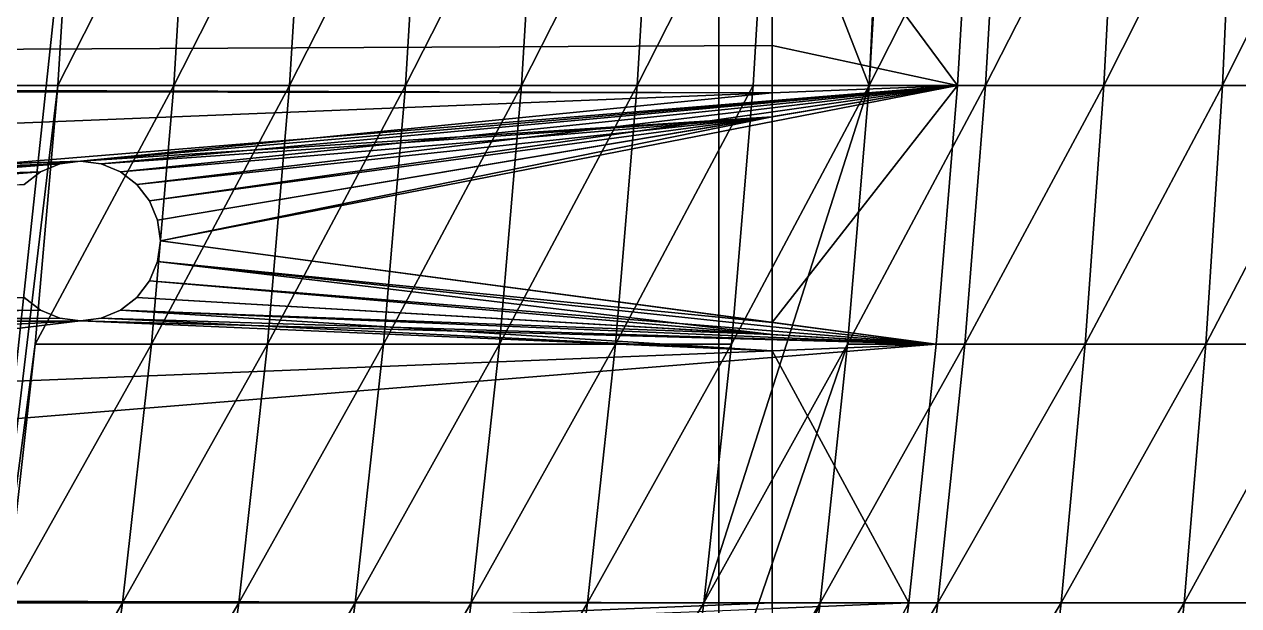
# Model space of a CAD drawing. Header units: metres. Extents: x 0 to 40.2, y -11.7 to 11.7.
# Drawn here: x 32.19 to 36.753, y -4.871 to -2.686 of the extents above; entities that cross this region are included whole.
import ezdxf

# ---------------------------------------------------------------- set-up
doc = ezdxf.new("R2010")
doc.units = ezdxf.units.M

msp = doc.modelspace()

# ---------------------------------------------------------------- linework, layer by layer
at = {"layer": 'bajo_balcon'}
for points in [[(35.754167, -1.944167, 3.3), (23.963125, -2.91625, 3.3), (24.0725, -1.944167, 3.3)], [(35.754167, -1.944167, 3.3), (35.696875, -2.91625, 3.3), (23.963125, -2.91625, 3.3)], [(35.696875, -2.91625, 3.3), (23.81, -3.888333, 3.3), (23.963125, -2.91625, 3.3)], [(35.696875, -2.91625, 3.3), (32.401458, -3.2, 3.3), (23.81, -3.888333, 3.3)], [(35.696875, -2.91625, 3.3), (32.479103, -3.210222, 3.3), (32.401458, -3.2, 3.3)], [(32.479103, -3.210222, 3.3), (35.696875, -2.91625, 3.3), (32.551458, -3.240192, 3.3)], [(32.551458, -3.240192, 3.3), (35.696875, -2.91625, 3.3), (32.61359, -3.287868, 3.3)], [(32.661265, -3.35, 3.3), (32.61359, -3.287868, 3.3), (35.696875, -2.91625, 3.3)], [(32.661265, -3.35, 3.3), (35.696875, -2.91625, 3.3), (32.691235, -3.422354, 3.3)], [(35.696875, -2.91625, 3.3), (32.701458, -3.5, 3.3), (32.691235, -3.422354, 3.3)], [(35.696875, -2.91625, 3.3), (35.616667, -3.888333, 3.3), (32.701458, -3.5, 3.3)], [(32.401458, -3.2, 3.3), (32.323812, -3.210222, 3.3), (23.81, -3.888333, 3.3)], [(32.323812, -3.210222, 3.3), (32.251458, -3.240192, 3.3), (23.81, -3.888333, 3.3)], [(32.251458, -3.240192, 3.3), (32.189326, -3.287868, 3.3), (23.81, -3.888333, 3.3)], [(32.691235, -3.577646, 3.3), (32.701458, -3.5, 3.3), (35.616667, -3.888333, 3.3)], [(32.691235, -3.577646, 3.3), (35.616667, -3.888333, 3.3), (32.661265, -3.65, 3.3)], [(32.61359, -3.712132, 3.3), (32.661265, -3.65, 3.3), (35.616667, -3.888333, 3.3)], [(32.189326, -3.712132, 3.3), (32.251458, -3.759808, 3.3), (23.81, -3.888333, 3.3)], [(32.61359, -3.712132, 3.3), (35.616667, -3.888333, 3.3), (32.551458, -3.759808, 3.3)], [(32.251458, -3.759808, 3.3), (32.323812, -3.789778, 3.3), (23.81, -3.888333, 3.3)], [(32.551458, -3.759808, 3.3), (35.616667, -3.888333, 3.3), (32.479103, -3.789778, 3.3)], [(32.401458, -3.8, 3.3), (23.613125, -4.860417, 3.3), (23.81, -3.888333, 3.3)], [(35.616667, -3.888333, 3.3), (23.613125, -4.860417, 3.3), (32.401458, -3.8, 3.3)], [(32.323812, -3.789778, 3.3), (32.401458, -3.8, 3.3), (23.81, -3.888333, 3.3)], [(32.479103, -3.789778, 3.3), (35.616667, -3.888333, 3.3), (32.401458, -3.8, 3.3)], [(35.616667, -3.888333, 3.3), (35.513542, -4.860417, 3.3), (23.613125, -4.860417, 3.3)], [(35.3875, -5.8325, 3.3), (32.113467, -5.7, 3.3), (23.613125, -4.860417, 3.3)], [(35.513542, -4.860417, 3.3), (35.3875, -5.8325, 3.3), (23.613125, -4.860417, 3.3)]]:
    msp.add_3dface(points, dxfattribs=at)
at = {"layer": 'butacas_alta_posterior'}
for points in [[(35.456376, -0.972083, 6.641579), (34.986765, -1.944167, 6.641579), (35.364225, -2.91625, 6.641579)], [(35.421819, -1.944167, 6.641579), (35.456376, -0.972083, 6.641579), (35.364225, -2.91625, 6.641579)], [(32.376443, -1.944167, 5.54), (31.9, -2.606295, 5.54), (31.9, -6.390454, 5.54)], [(32.316075, -2.91625, 5.54), (32.376443, -1.944167, 5.54), (31.9, -6.390454, 5.54)], [(32.751525, -2.91625, 5.697368), (32.811496, -1.944167, 5.697368), (32.316075, -2.91625, 5.697368)], [(32.811496, -1.944167, 5.697368), (32.376443, -1.944167, 5.697368), (32.316075, -2.91625, 5.697368)], [(33.186975, -2.91625, 5.854737), (33.24655, -1.944167, 5.854737), (32.751525, -2.91625, 5.854737)], [(33.24655, -1.944167, 5.854737), (32.811496, -1.944167, 5.854737), (32.751525, -2.91625, 5.854737)], [(33.622425, -2.91625, 6.012105), (33.681604, -1.944167, 6.012105), (33.186975, -2.91625, 6.012105)], [(33.681604, -1.944167, 6.012105), (33.24655, -1.944167, 6.012105), (33.186975, -2.91625, 6.012105)], [(34.057875, -2.91625, 6.169474), (34.116658, -1.944167, 6.169474), (33.622425, -2.91625, 6.169474)], [(34.116658, -1.944167, 6.169474), (33.681604, -1.944167, 6.169474), (33.622425, -2.91625, 6.169474)], [(34.493325, -2.91625, 6.326842), (34.551712, -1.944167, 6.326842), (34.057875, -2.91625, 6.326842)], [(34.551712, -1.944167, 6.326842), (34.116658, -1.944167, 6.326842), (34.057875, -2.91625, 6.326842)], [(34.928775, -2.91625, 6.484211), (34.986765, -1.944167, 6.484211), (34.493325, -2.91625, 6.484211)], [(34.986765, -1.944167, 6.484211), (34.551712, -1.944167, 6.484211), (34.493325, -2.91625, 6.484211)], [(35.364225, -2.91625, 6.641579), (34.986765, -1.944167, 6.641579), (34.928775, -2.91625, 6.641579)], [(35.801885, -2.91625, 6.798947), (35.857855, -1.944167, 6.798947), (35.364225, -2.91625, 6.798947)], [(35.857855, -1.944167, 6.798947), (35.421819, -1.944167, 6.798947), (35.364225, -2.91625, 6.798947)], [(36.246696, -2.91625, 6.956316), (36.29707, -1.944167, 6.956316), (35.801885, -2.91625, 6.956316)], [(36.29707, -1.944167, 6.956316), (35.857855, -1.944167, 6.956316), (35.801885, -2.91625, 6.956316)], [(36.736284, -1.944167, 7.113684), (36.29707, -1.944167, 7.113684), (36.246696, -2.91625, 7.113684)], [(36.691508, -2.91625, 7.113684), (36.736284, -1.944167, 7.113684), (36.246696, -2.91625, 7.113684)], [(37.136319, -2.91625, 7.271053), (37.175499, -1.944167, 7.271053), (36.691508, -2.91625, 7.271053)], [(37.175499, -1.944167, 7.271053), (36.736284, -1.944167, 7.271053), (36.691508, -2.91625, 7.271053)], [(32.23156, -3.888333, 5.54), (32.316075, -2.91625, 5.54), (31.9, -6.390454, 5.54)], [(32.667565, -3.888333, 5.697368), (32.751525, -2.91625, 5.697368), (32.23156, -3.888333, 5.697368)], [(32.751525, -2.91625, 5.697368), (32.316075, -2.91625, 5.697368), (32.23156, -3.888333, 5.697368)], [(33.10357, -3.888333, 5.854737), (33.186975, -2.91625, 5.854737), (32.667565, -3.888333, 5.854737)], [(33.186975, -2.91625, 5.854737), (32.751525, -2.91625, 5.854737), (32.667565, -3.888333, 5.854737)], [(33.622425, -2.91625, 6.012105), (33.186975, -2.91625, 6.012105), (33.10357, -3.888333, 6.012105)], [(33.539574, -3.888333, 6.012105), (33.622425, -2.91625, 6.012105), (33.10357, -3.888333, 6.012105)], [(33.975579, -3.888333, 6.169474), (34.057875, -2.91625, 6.169474), (33.539574, -3.888333, 6.169474)], [(34.057875, -2.91625, 6.169474), (33.622425, -2.91625, 6.169474), (33.539574, -3.888333, 6.169474)], [(34.411584, -3.888333, 6.326842), (34.493325, -2.91625, 6.326842), (33.975579, -3.888333, 6.326842)], [(34.493325, -2.91625, 6.326842), (34.057875, -2.91625, 6.326842), (33.975579, -3.888333, 6.326842)], [(34.847588, -3.888333, 6.484211), (34.928775, -2.91625, 6.484211), (34.411584, -3.888333, 6.484211)], [(34.928775, -2.91625, 6.484211), (34.493325, -2.91625, 6.484211), (34.411584, -3.888333, 6.484211)], [(35.364225, -2.91625, 6.641579), (34.847588, -3.888333, 6.641579), (34.743205, -4.860417, 6.641579)], [(35.283593, -3.888333, 6.641579), (35.364225, -2.91625, 6.641579), (34.743205, -4.860417, 6.641579)], [(35.364225, -2.91625, 6.641579), (34.928775, -2.91625, 6.641579), (34.847588, -3.888333, 6.641579)], [(35.723527, -3.888333, 6.798947), (35.801885, -2.91625, 6.798947), (35.283593, -3.888333, 6.798947)], [(35.801885, -2.91625, 6.798947), (35.364225, -2.91625, 6.798947), (35.283593, -3.888333, 6.798947)], [(36.176174, -3.888333, 6.956316), (36.246696, -2.91625, 6.956316), (35.723527, -3.888333, 6.956316)], [(36.246696, -2.91625, 6.956316), (35.801885, -2.91625, 6.956316), (35.723527, -3.888333, 6.956316)], [(36.691508, -2.91625, 7.113684), (36.246696, -2.91625, 7.113684), (36.176174, -3.888333, 7.113684)], [(36.628821, -3.888333, 7.113684), (36.691508, -2.91625, 7.113684), (36.176174, -3.888333, 7.113684)], [(37.081469, -3.888333, 7.271053), (37.136319, -2.91625, 7.271053), (36.628821, -3.888333, 7.271053)], [(37.136319, -2.91625, 7.271053), (36.691508, -2.91625, 7.271053), (36.628821, -3.888333, 7.271053)], [(32.122898, -4.860417, 5.54), (32.23156, -3.888333, 5.54), (31.9, -6.390454, 5.54)], [(32.559616, -4.860417, 5.697368), (32.667565, -3.888333, 5.697368), (32.122898, -4.860417, 5.697368)], [(32.667565, -3.888333, 5.697368), (32.23156, -3.888333, 5.697368), (32.122898, -4.860417, 5.697368)], [(32.996334, -4.860417, 5.854737), (33.10357, -3.888333, 5.854737), (32.559616, -4.860417, 5.854737)], [(33.10357, -3.888333, 5.854737), (32.667565, -3.888333, 5.854737), (32.559616, -4.860417, 5.854737)], [(33.433052, -4.860417, 6.012105), (33.539574, -3.888333, 6.012105), (32.996334, -4.860417, 6.012105)], [(33.539574, -3.888333, 6.012105), (33.10357, -3.888333, 6.012105), (32.996334, -4.860417, 6.012105)], [(33.86977, -4.860417, 6.169474), (33.975579, -3.888333, 6.169474), (33.433052, -4.860417, 6.169474)], [(33.975579, -3.888333, 6.169474), (33.539574, -3.888333, 6.169474), (33.433052, -4.860417, 6.169474)], [(34.306487, -4.860417, 6.326842), (34.411584, -3.888333, 6.326842), (33.86977, -4.860417, 6.326842)], [(34.411584, -3.888333, 6.326842), (33.975579, -3.888333, 6.326842), (33.86977, -4.860417, 6.326842)], [(34.743205, -4.860417, 6.484211), (34.847588, -3.888333, 6.484211), (34.306487, -4.860417, 6.484211)], [(34.847588, -3.888333, 6.484211), (34.411584, -3.888333, 6.484211), (34.306487, -4.860417, 6.484211)], [(35.283593, -3.888333, 6.641579), (34.743205, -4.860417, 6.641579), (34.615626, -5.8325, 6.641579)], [(35.179923, -4.860417, 6.641579), (35.283593, -3.888333, 6.641579), (34.615626, -5.8325, 6.641579)], [(35.62278, -4.860417, 6.798947), (35.723527, -3.888333, 6.798947), (35.179923, -4.860417, 6.798947)], [(35.723527, -3.888333, 6.798947), (35.283593, -3.888333, 6.798947), (35.179923, -4.860417, 6.798947)], [(36.085502, -4.860417, 6.956316), (36.176174, -3.888333, 6.956316), (35.62278, -4.860417, 6.956316)], [(36.176174, -3.888333, 6.956316), (35.723527, -3.888333, 6.956316), (35.62278, -4.860417, 6.956316)], [(36.548224, -4.860417, 7.113684), (36.628821, -3.888333, 7.113684), (36.085502, -4.860417, 7.113684)], [(36.628821, -3.888333, 7.113684), (36.176174, -3.888333, 7.113684), (36.085502, -4.860417, 7.113684)], [(37.010946, -4.860417, 7.271053), (37.081469, -3.888333, 7.271053), (36.548224, -4.860417, 7.271053)], [(37.081469, -3.888333, 7.271053), (36.628821, -3.888333, 7.271053), (36.548224, -4.860417, 7.271053)], [(32.427679, -5.8325, 5.697368), (32.559616, -4.860417, 5.697368), (31.990089, -5.8325, 5.697368)], [(32.559616, -4.860417, 5.697368), (32.122898, -4.860417, 5.697368), (31.990089, -5.8325, 5.697368)], [(32.996334, -4.860417, 5.854737), (32.559616, -4.860417, 5.854737), (32.427679, -5.8325, 5.854737)], [(32.865268, -5.8325, 5.854737), (32.996334, -4.860417, 5.854737), (32.427679, -5.8325, 5.854737)], [(33.302858, -5.8325, 6.012105), (33.433052, -4.860417, 6.012105), (32.865268, -5.8325, 6.012105)], [(33.433052, -4.860417, 6.012105), (32.996334, -4.860417, 6.012105), (32.865268, -5.8325, 6.012105)], [(33.740447, -5.8325, 6.169474), (33.86977, -4.860417, 6.169474), (33.302858, -5.8325, 6.169474)], [(33.86977, -4.860417, 6.169474), (33.433052, -4.860417, 6.169474), (33.302858, -5.8325, 6.169474)], [(34.178037, -5.8325, 6.326842), (34.306487, -4.860417, 6.326842), (33.740447, -5.8325, 6.326842)], [(34.306487, -4.860417, 6.326842), (33.86977, -4.860417, 6.326842), (33.740447, -5.8325, 6.326842)], [(34.615626, -5.8325, 6.484211), (34.743205, -4.860417, 6.484211), (34.178037, -5.8325, 6.484211)], [(34.743205, -4.860417, 6.484211), (34.306487, -4.860417, 6.484211), (34.178037, -5.8325, 6.484211)], [(35.179923, -4.860417, 6.641579), (34.615626, -5.8325, 6.641579), (34.488828, -6.65, 6.641579)], [(35.053216, -5.8325, 6.641579), (35.179923, -4.860417, 6.641579), (34.488828, -6.65, 6.641579)], [(35.499645, -5.8325, 6.798947), (35.62278, -4.860417, 6.798947), (35.053216, -5.8325, 6.798947)], [(35.62278, -4.860417, 6.798947), (35.179923, -4.860417, 6.798947), (35.053216, -5.8325, 6.798947)], [(36.085502, -4.860417, 6.956316), (35.62278, -4.860417, 6.956316), (35.499645, -5.8325, 6.956316)], [(35.974681, -5.8325, 6.956316), (36.085502, -4.860417, 6.956316), (35.499645, -5.8325, 6.956316)], [(36.449716, -5.8325, 7.113684), (36.548224, -4.860417, 7.113684), (35.974681, -5.8325, 7.113684)], [(36.548224, -4.860417, 7.113684), (36.085502, -4.860417, 7.113684), (35.974681, -5.8325, 7.113684)], [(36.924752, -5.8325, 7.271053), (37.010946, -4.860417, 7.271053), (36.449716, -5.8325, 7.271053)], [(37.010946, -4.860417, 7.271053), (36.548224, -4.860417, 7.271053), (36.449716, -5.8325, 7.271053)]]:
    msp.add_3dface(points, dxfattribs=at)
at = {"layer": 'butacas_platea'}
for points in [[(35, -1.974385, -0.018652), (12.5, -1.944167, -0.575856), (12.5, -2.875931, -0.575114)], [(35, -1.974385, -0.018652), (12.5, -2.875931, -0.575114), (35, -2.766179, -0.017495)], [(35, -2.766179, -0.017495), (12.5, -2.875931, -0.575114), (35, -2.944189, -0.017244)], [(35, -2.944189, -0.017244), (12.5, -2.875931, -0.575114), (12.5, -2.91625, -0.575055)], [(35, -2.944189, -0.017244), (12.5, -2.91625, -0.575055), (12.5, -3.846237, -0.574017)], [(32.401458, -3.2, -0.081236), (35, -2.944189, -0.017244), (12.5, -3.846237, -0.574017)], [(32.401458, -3.2, -0.081236), (35, -3.033593, -0.017061), (35, -2.944189, -0.017244)], [(32.479103, -3.210222, -0.079287), (35, -3.033593, -0.017061), (32.401458, -3.2, -0.081236)], [(32.551458, -3.240192, -0.07743), (35, -3.033593, -0.017061), (32.479103, -3.210222, -0.079287)], [(35, -3.033593, -0.017061), (32.551458, -3.240192, -0.07743), (32.61359, -3.287868, -0.075789)], [(35, -3.033593, -0.017061), (32.61359, -3.287868, -0.075789), (32.661265, -3.35, -0.074478)], [(35, -3.033593, -0.017061), (32.661265, -3.35, -0.074478), (32.691235, -3.422354, -0.073586)], [(35, -3.033593, -0.017061), (32.691235, -3.422354, -0.073586), (32.701458, -3.5, -0.073173)], [(35, -3.033593, -0.017061), (32.701458, -3.5, -0.073173), (35, -3.806187, -0.015479)], [(32.401458, -3.2, -0.081236), (12.5, -3.846237, -0.574017), (12.5, -3.879412, -0.573949)], [(32.323812, -3.210222, -0.083143), (32.401458, -3.2, -0.081236), (12.5, -3.879412, -0.573949)], [(32.251458, -3.240192, -0.084878), (32.323812, -3.210222, -0.083143), (12.5, -3.879412, -0.573949)], [(32.251458, -3.240192, -0.084878), (12.5, -3.879412, -0.573949), (32.189326, -3.287868, -0.086323)], [(35, -3.806187, -0.015479), (32.701458, -3.5, -0.073173), (32.691235, -3.577646, -0.073268)], [(35, -3.852151, -0.015384), (32.691235, -3.577646, -0.073268), (32.661265, -3.65, -0.073864)], [(35, -3.806187, -0.015479), (32.691235, -3.577646, -0.073268), (35, -3.852151, -0.015384)], [(35, -3.852151, -0.015384), (32.661265, -3.65, -0.073864), (32.61359, -3.712132, -0.07492)], [(32.251458, -3.759808, -0.083813), (32.189326, -3.712132, -0.085454), (12.5, -3.879412, -0.573949)], [(35, -3.852151, -0.015384), (32.61359, -3.712132, -0.07492), (32.551458, -3.759808, -0.076365)], [(32.251458, -3.759808, -0.083813), (12.5, -3.879412, -0.573949), (12.5, -3.888333, -0.573931)], [(32.323812, -3.789778, -0.081956), (32.251458, -3.759808, -0.083813), (12.5, -3.888333, -0.573931)], [(35, -3.91308, -0.015275), (32.551458, -3.759808, -0.076365), (32.479103, -3.789778, -0.0781)], [(35, -3.852151, -0.015384), (32.551458, -3.759808, -0.076365), (35, -3.91308, -0.015275)], [(32.401458, -3.8, -0.080007), (32.323812, -3.789778, -0.081956), (12.5, -3.888333, -0.573931)], [(32.401458, -3.8, -0.080007), (12.5, -3.888333, -0.573931), (12.5, -4.816022, -0.572598)], [(35, -3.91308, -0.015275), (32.401458, -3.8, -0.080007), (12.5, -4.816022, -0.572598)], [(35, -3.91308, -0.015275), (32.479103, -3.789778, -0.0781), (32.401458, -3.8, -0.080007)], [(35, -3.91308, -0.015275), (12.5, -4.816022, -0.572598), (35, -4.859426, -0.012777)], [(35, -4.859426, -0.012777), (12.5, -4.816022, -0.572598), (12.5, -4.860417, -0.572481)], [(35, -4.859426, -0.012777), (12.5, -4.860417, -0.572481), (12.5, -5.785279, -0.570854)], [(35, -4.859426, -0.012777), (12.5, -5.785279, -0.570854), (35, -4.881055, -0.012738)]]:
    msp.add_3dface(points, dxfattribs=at)
at = {"layer": 'cielo_4'}
for points in [[(34.8, 11.665, 11.55), (34.8, -11.665, 11.55), (30, -11.665, 11.55)], [(30, -11.665, 11.55), (30, 11.665, 11.55), (34.8, 11.665, 11.55)], [(34.8, -11.665, 11.55), (34.8, 11.665, 12.12), (34.8, -11.665, 12.12)], [(34.8, 11.665, 12.12), (34.8, -11.665, 11.55), (34.8, 11.665, 11.55)]]:
    msp.add_3dface(points, dxfattribs=at)
at = {"layer": 'cielo_5'}
for points in [[(34.8, 11.665, 12.12), (40.25, -11.665, 12.12), (34.8, -11.665, 12.12)], [(40.25, 11.665, 12.12), (40.25, -11.665, 12.12), (34.8, 11.665, 12.12)]]:
    msp.add_3dface(points, dxfattribs=at)
at = {"layer": 'cortinas_fondo'}
for points in [[(35.754167, -1.944167, 3.3), (35.754167, -1.944167), (35.696875, -2.91625)], [(35.696875, -2.91625, 3.3), (35.754167, -1.944167, 3.3), (35.696875, -2.91625)], [(35.696875, -2.91625, 3.3), (35.696875, -2.91625), (35.616667, -3.888333)], [(35.616667, -3.888333, 3.3), (35.696875, -2.91625, 3.3), (35.616667, -3.888333)], [(35.616667, -3.888333, 3.3), (35.616667, -3.888333), (35.513542, -4.860417)], [(35.513542, -4.860417, 3.3), (35.616667, -3.888333, 3.3), (35.513542, -4.860417)], [(35.513542, -4.860417, 3.3), (35.513542, -4.860417), (35.3875, -5.8325)], [(35.3875, -5.8325, 3.3), (35.513542, -4.860417, 3.3), (35.3875, -5.8325)]]:
    msp.add_3dface(points, dxfattribs=at)
at = {"layer": 'frente_balcon'}
for points in [[(32.316075, -2.91625, 5.697368), (32.376443, -1.944167, 5.697368), (32.316075, -2.91625, 5.54)], [(32.376443, -1.944167, 5.697368), (32.376443, -1.944167, 5.54), (32.316075, -2.91625, 5.54)], [(32.751525, -2.91625, 5.854737), (32.811496, -1.944167, 5.854737), (32.751525, -2.91625, 5.697368)], [(32.811496, -1.944167, 5.854737), (32.811496, -1.944167, 5.697368), (32.751525, -2.91625, 5.697368)], [(33.24655, -1.944167, 6.012105), (33.24655, -1.944167, 5.854737), (33.186975, -2.91625, 5.854737)], [(33.186975, -2.91625, 6.012105), (33.24655, -1.944167, 6.012105), (33.186975, -2.91625, 5.854737)], [(33.622425, -2.91625, 6.169474), (33.681604, -1.944167, 6.169474), (33.622425, -2.91625, 6.012105)], [(33.681604, -1.944167, 6.169474), (33.681604, -1.944167, 6.012105), (33.622425, -2.91625, 6.012105)], [(34.057875, -2.91625, 6.326842), (34.116658, -1.944167, 6.326842), (34.057875, -2.91625, 6.169474)], [(34.116658, -1.944167, 6.326842), (34.116658, -1.944167, 6.169474), (34.057875, -2.91625, 6.169474)], [(34.493325, -2.91625, 6.484211), (34.551712, -1.944167, 6.484211), (34.493325, -2.91625, 6.326842)], [(34.551712, -1.944167, 6.484211), (34.551712, -1.944167, 6.326842), (34.493325, -2.91625, 6.326842)], [(34.928775, -2.91625, 6.641579), (34.986765, -1.944167, 6.641579), (34.928775, -2.91625, 6.484211)], [(34.986765, -1.944167, 6.641579), (34.986765, -1.944167, 6.484211), (34.928775, -2.91625, 6.484211)], [(35.364225, -2.91625, 6.798947), (35.421819, -1.944167, 6.798947), (35.364225, -2.91625, 6.641579)], [(35.421819, -1.944167, 6.798947), (35.421819, -1.944167, 6.641579), (35.364225, -2.91625, 6.641579)], [(35.801885, -2.91625, 6.956316), (35.857855, -1.944167, 6.956316), (35.801885, -2.91625, 6.798947)], [(35.857855, -1.944167, 6.956316), (35.857855, -1.944167, 6.798947), (35.801885, -2.91625, 6.798947)], [(36.246696, -2.91625, 7.113684), (36.29707, -1.944167, 7.113684), (36.246696, -2.91625, 6.956316)], [(36.29707, -1.944167, 7.113684), (36.29707, -1.944167, 6.956316), (36.246696, -2.91625, 6.956316)], [(36.691508, -2.91625, 7.271053), (36.736284, -1.944167, 7.271053), (36.691508, -2.91625, 7.113684)], [(36.736284, -1.944167, 7.271053), (36.736284, -1.944167, 7.113684), (36.691508, -2.91625, 7.113684)], [(32.23156, -3.888333, 5.697368), (32.316075, -2.91625, 5.697368), (32.23156, -3.888333, 5.54)], [(32.316075, -2.91625, 5.697368), (32.316075, -2.91625, 5.54), (32.23156, -3.888333, 5.54)], [(32.667565, -3.888333, 5.854737), (32.751525, -2.91625, 5.854737), (32.667565, -3.888333, 5.697368)], [(32.751525, -2.91625, 5.854737), (32.751525, -2.91625, 5.697368), (32.667565, -3.888333, 5.697368)], [(33.186975, -2.91625, 6.012105), (33.186975, -2.91625, 5.854737), (33.10357, -3.888333, 5.854737)], [(33.10357, -3.888333, 6.012105), (33.186975, -2.91625, 6.012105), (33.10357, -3.888333, 5.854737)], [(33.539574, -3.888333, 6.169474), (33.622425, -2.91625, 6.169474), (33.539574, -3.888333, 6.012105)], [(33.622425, -2.91625, 6.169474), (33.622425, -2.91625, 6.012105), (33.539574, -3.888333, 6.012105)], [(33.975579, -3.888333, 6.326842), (34.057875, -2.91625, 6.326842), (33.975579, -3.888333, 6.169474)], [(34.057875, -2.91625, 6.326842), (34.057875, -2.91625, 6.169474), (33.975579, -3.888333, 6.169474)], [(34.411584, -3.888333, 6.484211), (34.493325, -2.91625, 6.484211), (34.411584, -3.888333, 6.326842)], [(34.493325, -2.91625, 6.484211), (34.493325, -2.91625, 6.326842), (34.411584, -3.888333, 6.326842)], [(34.847588, -3.888333, 6.641579), (34.928775, -2.91625, 6.641579), (34.847588, -3.888333, 6.484211)], [(34.928775, -2.91625, 6.641579), (34.928775, -2.91625, 6.484211), (34.847588, -3.888333, 6.484211)], [(35.283593, -3.888333, 6.798947), (35.364225, -2.91625, 6.798947), (35.283593, -3.888333, 6.641579)], [(35.364225, -2.91625, 6.798947), (35.364225, -2.91625, 6.641579), (35.283593, -3.888333, 6.641579)], [(35.723527, -3.888333, 6.956316), (35.801885, -2.91625, 6.956316), (35.723527, -3.888333, 6.798947)], [(35.801885, -2.91625, 6.956316), (35.801885, -2.91625, 6.798947), (35.723527, -3.888333, 6.798947)], [(36.176174, -3.888333, 7.113684), (36.246696, -2.91625, 7.113684), (36.176174, -3.888333, 6.956316)], [(36.246696, -2.91625, 7.113684), (36.246696, -2.91625, 6.956316), (36.176174, -3.888333, 6.956316)], [(36.628821, -3.888333, 7.271053), (36.691508, -2.91625, 7.271053), (36.628821, -3.888333, 7.113684)], [(36.691508, -2.91625, 7.271053), (36.691508, -2.91625, 7.113684), (36.628821, -3.888333, 7.113684)], [(32.122898, -4.860417, 5.697368), (32.23156, -3.888333, 5.697368), (32.122898, -4.860417, 5.54)], [(32.23156, -3.888333, 5.697368), (32.23156, -3.888333, 5.54), (32.122898, -4.860417, 5.54)], [(32.559616, -4.860417, 5.854737), (32.667565, -3.888333, 5.854737), (32.559616, -4.860417, 5.697368)], [(32.667565, -3.888333, 5.854737), (32.667565, -3.888333, 5.697368), (32.559616, -4.860417, 5.697368)], [(32.996334, -4.860417, 6.012105), (33.10357, -3.888333, 6.012105), (32.996334, -4.860417, 5.854737)], [(33.10357, -3.888333, 6.012105), (33.10357, -3.888333, 5.854737), (32.996334, -4.860417, 5.854737)], [(33.433052, -4.860417, 6.169474), (33.539574, -3.888333, 6.169474), (33.433052, -4.860417, 6.012105)], [(33.539574, -3.888333, 6.169474), (33.539574, -3.888333, 6.012105), (33.433052, -4.860417, 6.012105)], [(33.86977, -4.860417, 6.326842), (33.975579, -3.888333, 6.326842), (33.86977, -4.860417, 6.169474)], [(33.975579, -3.888333, 6.326842), (33.975579, -3.888333, 6.169474), (33.86977, -4.860417, 6.169474)], [(34.306487, -4.860417, 6.484211), (34.411584, -3.888333, 6.484211), (34.306487, -4.860417, 6.326842)], [(34.411584, -3.888333, 6.484211), (34.411584, -3.888333, 6.326842), (34.306487, -4.860417, 6.326842)], [(34.743205, -4.860417, 6.641579), (34.847588, -3.888333, 6.641579), (34.743205, -4.860417, 6.484211)], [(34.847588, -3.888333, 6.641579), (34.847588, -3.888333, 6.484211), (34.743205, -4.860417, 6.484211)], [(35.179923, -4.860417, 6.798947), (35.283593, -3.888333, 6.798947), (35.179923, -4.860417, 6.641579)], [(35.283593, -3.888333, 6.798947), (35.283593, -3.888333, 6.641579), (35.179923, -4.860417, 6.641579)], [(35.62278, -4.860417, 6.956316), (35.723527, -3.888333, 6.956316), (35.62278, -4.860417, 6.798947)], [(35.723527, -3.888333, 6.956316), (35.723527, -3.888333, 6.798947), (35.62278, -4.860417, 6.798947)], [(36.085502, -4.860417, 7.113684), (36.176174, -3.888333, 7.113684), (36.085502, -4.860417, 6.956316)], [(36.176174, -3.888333, 7.113684), (36.176174, -3.888333, 6.956316), (36.085502, -4.860417, 6.956316)], [(36.548224, -4.860417, 7.271053), (36.628821, -3.888333, 7.271053), (36.548224, -4.860417, 7.113684)], [(36.628821, -3.888333, 7.271053), (36.628821, -3.888333, 7.113684), (36.548224, -4.860417, 7.113684)], [(32.427679, -5.8325, 5.854737), (32.559616, -4.860417, 5.854737), (32.427679, -5.8325, 5.697368)], [(32.559616, -4.860417, 5.854737), (32.559616, -4.860417, 5.697368), (32.427679, -5.8325, 5.697368)], [(32.996334, -4.860417, 6.012105), (32.996334, -4.860417, 5.854737), (32.865268, -5.8325, 5.854737)], [(32.865268, -5.8325, 6.012105), (32.996334, -4.860417, 6.012105), (32.865268, -5.8325, 5.854737)], [(33.302858, -5.8325, 6.169474), (33.433052, -4.860417, 6.169474), (33.302858, -5.8325, 6.012105)], [(33.433052, -4.860417, 6.169474), (33.433052, -4.860417, 6.012105), (33.302858, -5.8325, 6.012105)], [(33.740447, -5.8325, 6.326842), (33.86977, -4.860417, 6.326842), (33.740447, -5.8325, 6.169474)], [(33.86977, -4.860417, 6.326842), (33.86977, -4.860417, 6.169474), (33.740447, -5.8325, 6.169474)], [(34.178037, -5.8325, 6.484211), (34.306487, -4.860417, 6.484211), (34.178037, -5.8325, 6.326842)], [(34.306487, -4.860417, 6.484211), (34.306487, -4.860417, 6.326842), (34.178037, -5.8325, 6.326842)], [(34.615626, -5.8325, 6.641579), (34.743205, -4.860417, 6.641579), (34.615626, -5.8325, 6.484211)], [(34.743205, -4.860417, 6.641579), (34.743205, -4.860417, 6.484211), (34.615626, -5.8325, 6.484211)], [(35.053216, -5.8325, 6.798947), (35.179923, -4.860417, 6.798947), (35.053216, -5.8325, 6.641579)], [(35.179923, -4.860417, 6.798947), (35.179923, -4.860417, 6.641579), (35.053216, -5.8325, 6.641579)], [(35.499645, -5.8325, 6.956316), (35.62278, -4.860417, 6.956316), (35.499645, -5.8325, 6.798947)], [(35.62278, -4.860417, 6.956316), (35.62278, -4.860417, 6.798947), (35.499645, -5.8325, 6.798947)], [(35.974681, -5.8325, 7.113684), (36.085502, -4.860417, 7.113684), (35.974681, -5.8325, 6.956316)], [(36.085502, -4.860417, 7.113684), (36.085502, -4.860417, 6.956316), (35.974681, -5.8325, 6.956316)], [(36.449716, -5.8325, 7.271053), (36.548224, -4.860417, 7.271053), (36.449716, -5.8325, 7.113684)], [(36.548224, -4.860417, 7.271053), (36.548224, -4.860417, 7.113684), (36.449716, -5.8325, 7.113684)]]:
    msp.add_3dface(points, dxfattribs=at)
at = {"layer": 'madera_expuesta'}
for points in [[(35.696875, -2.91625), (35.754167, -1.944167), (35, -1.974385, -0.018652)], [(35.696875, -2.91625), (35, -1.974385, -0.018652), (35, -2.766179, -0.017495)], [(35.696875, -2.91625), (35, -2.766179, -0.017495), (35, -2.944189, -0.017244)], [(35.616667, -3.888333), (35.696875, -2.91625), (35, -3.806187, -0.015479)], [(35.696875, -2.91625), (35, -3.033593, -0.017061), (35, -3.806187, -0.015479)], [(35, -3.033593, -0.017061), (35.696875, -2.91625), (35, -2.944189, -0.017244)], [(35.616667, -3.888333), (35, -3.806187, -0.015479), (35, -3.852151, -0.015384)], [(35.616667, -3.888333), (35, -3.852151, -0.015384), (35, -3.91308, -0.015275)], [(35.513542, -4.860417), (35.616667, -3.888333), (35, -3.91308, -0.015275)], [(35.513542, -4.860417), (35, -3.91308, -0.015275), (35, -4.859426, -0.012777)], [(35.513542, -4.860417), (35, -4.859426, -0.012777), (35, -4.881055, -0.012738)], [(35, -5.83475, -0.009658), (35.513542, -4.860417), (35, -4.881055, -0.012738)], [(35.3875, -5.8325), (35.513542, -4.860417), (35, -5.83475, -0.009658)]]:
    msp.add_3dface(points, dxfattribs=at)
at = {"layer": 'pilares'}
for points in [[(32.323812, -3.210222, 3.3), (32.323812, -3.210222, -0.083143), (32.251458, -3.240192, -0.084878)], [(32.251458, -3.240192, 3.3), (32.323812, -3.210222, 3.3), (32.251458, -3.240192, -0.084878)], [(32.401458, -3.2, 3.3), (32.401458, -3.2, -0.081236), (32.323812, -3.210222, -0.083143)], [(32.323812, -3.210222, 3.3), (32.401458, -3.2, 3.3), (32.323812, -3.210222, -0.083143)], [(32.479103, -3.210222, 3.3), (32.479103, -3.210222, -0.079287), (32.401458, -3.2, -0.081236)], [(32.401458, -3.2, 3.3), (32.479103, -3.210222, 3.3), (32.401458, -3.2, -0.081236)], [(32.551458, -3.240192, 3.3), (32.551458, -3.240192, -0.07743), (32.479103, -3.210222, -0.079287)], [(32.479103, -3.210222, 3.3), (32.551458, -3.240192, 3.3), (32.479103, -3.210222, -0.079287)], [(32.251458, -3.240192, 3.3), (32.251458, -3.240192, -0.084878), (32.189326, -3.287868, -0.086323)], [(32.189326, -3.287868, 3.3), (32.251458, -3.240192, 3.3), (32.189326, -3.287868, -0.086323)], [(32.551458, -3.240192, -0.07743), (32.61359, -3.287868, 3.3), (32.61359, -3.287868, -0.075789)], [(32.551458, -3.240192, 3.3), (32.61359, -3.287868, 3.3), (32.551458, -3.240192, -0.07743)], [(32.61359, -3.287868, -0.075789), (32.661265, -3.35, 3.3), (32.661265, -3.35, -0.074478)], [(32.61359, -3.287868, 3.3), (32.661265, -3.35, 3.3), (32.61359, -3.287868, -0.075789)], [(32.661265, -3.35, -0.074478), (32.691235, -3.422354, 3.3), (32.691235, -3.422354, -0.073586)], [(32.661265, -3.35, 3.3), (32.691235, -3.422354, 3.3), (32.661265, -3.35, -0.074478)], [(32.691235, -3.422354, -0.073586), (32.701458, -3.5, 3.3), (32.701458, -3.5, -0.073173)], [(32.691235, -3.422354, 3.3), (32.701458, -3.5, 3.3), (32.691235, -3.422354, -0.073586)], [(32.701458, -3.5, -0.073173), (32.691235, -3.577646, 3.3), (32.691235, -3.577646, -0.073268)], [(32.701458, -3.5, 3.3), (32.691235, -3.577646, 3.3), (32.701458, -3.5, -0.073173)], [(32.691235, -3.577646, -0.073268), (32.661265, -3.65, 3.3), (32.661265, -3.65, -0.073864)], [(32.691235, -3.577646, 3.3), (32.661265, -3.65, 3.3), (32.691235, -3.577646, -0.073268)], [(32.661265, -3.65, -0.073864), (32.61359, -3.712132, 3.3), (32.61359, -3.712132, -0.07492)], [(32.661265, -3.65, 3.3), (32.61359, -3.712132, 3.3), (32.661265, -3.65, -0.073864)], [(32.251458, -3.759808, -0.083813), (32.189326, -3.712132, 3.3), (32.189326, -3.712132, -0.085454)], [(32.251458, -3.759808, 3.3), (32.189326, -3.712132, 3.3), (32.251458, -3.759808, -0.083813)], [(32.61359, -3.712132, -0.07492), (32.551458, -3.759808, 3.3), (32.551458, -3.759808, -0.076365)], [(32.61359, -3.712132, 3.3), (32.551458, -3.759808, 3.3), (32.61359, -3.712132, -0.07492)], [(32.251458, -3.759808, 3.3), (32.251458, -3.759808, -0.083813), (32.323812, -3.789778, -0.081956)], [(32.323812, -3.789778, 3.3), (32.251458, -3.759808, 3.3), (32.323812, -3.789778, -0.081956)], [(32.551458, -3.759808, -0.076365), (32.479103, -3.789778, 3.3), (32.479103, -3.789778, -0.0781)], [(32.551458, -3.759808, 3.3), (32.479103, -3.789778, 3.3), (32.551458, -3.759808, -0.076365)], [(32.401458, -3.8, -0.080007), (32.323812, -3.789778, 3.3), (32.323812, -3.789778, -0.081956)], [(32.401458, -3.8, 3.3), (32.323812, -3.789778, 3.3), (32.401458, -3.8, -0.080007)], [(32.479103, -3.789778, -0.0781), (32.401458, -3.8, 3.3), (32.401458, -3.8, -0.080007)], [(32.479103, -3.789778, 3.3), (32.401458, -3.8, 3.3), (32.479103, -3.789778, -0.0781)]]:
    msp.add_3dface(points, dxfattribs=at)

doc.saveas('drawing.dxf')
